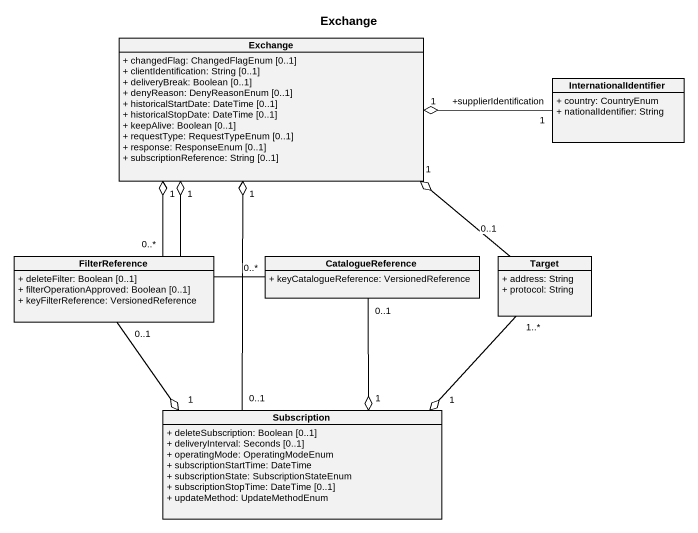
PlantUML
@startuml
title Exchange
hide circle
hide empty members
skinparam classAttributeIconSize 0
class Exchange {
  + changedFlag: ChangedFlagEnum [0..1]
  + clientIdentification: String [0..1]
  + deliveryBreak: Boolean [0..1]
  + denyReason: DenyReasonEnum [0..1]
  + historicalStartDate: DateTime [0..1]
  + historicalStopDate: DateTime [0..1]
  + keepAlive: Boolean [0..1]
  + requestType: RequestTypeEnum [0..1]
  + response: ResponseEnum [0..1]
  + subscriptionReference: String [0..1]
}
class InternationalIdentifier {
  + country: CountryEnum
  + nationalIdentifier: String
}
class FilterReference {
  + deleteFilter: Boolean [0..1]
  + filterOperationApproved: Boolean [0..1]
  + keyFilterReference: VersionedReference
}
class CatalogueReference {
  + keyCatalogueReference: VersionedReference
}
class Target {
  + address: String
  + protocol: String
}
class Subscription {
  + deleteSubscription: Boolean [0..1]
  + deliveryInterval: Seconds [0..1]
  + operatingMode: OperatingModeEnum
  + subscriptionStartTime: DateTime
  + subscriptionState: SubscriptionStateEnum
  + subscriptionStopTime: DateTime [0..1]
  + updateMethod: UpdateMethodEnum
}
InternationalIdentifier "+supplierIdentification\n1" -left-o "1" Exchange
FilterReference "0..*" -up-o "1" Exchange
FilterReference "0..1" --o "1" Subscription
CatalogueReference "0..*" -up-o "1" Exchange
CatalogueReference "0..1" --o "1" Subscription
Target "0..1" -up-o "1" Exchange
Target "1..*" --o "1" Subscription
Subscription "0..1" -up-o "1" Exchange
@enduml
